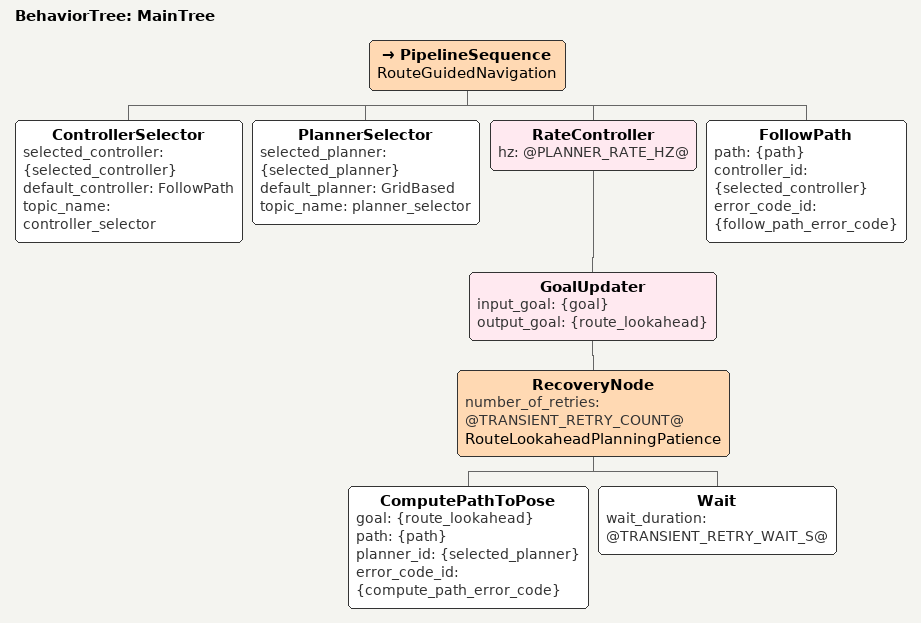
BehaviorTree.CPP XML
<root BTCPP_format="4" main_tree_to_execute="MainTree">
  <BehaviorTree ID="MainTree">
    <PipelineSequence name="RouteGuidedNavigation">
      <ControllerSelector selected_controller="{selected_controller}" default_controller="FollowPath" topic_name="controller_selector"/>
      <PlannerSelector selected_planner="{selected_planner}" default_planner="GridBased" topic_name="planner_selector"/>
      <RateController hz="@PLANNER_RATE_HZ@">
        <GoalUpdater input_goal="{goal}" output_goal="{route_lookahead}">
          <RecoveryNode number_of_retries="@TRANSIENT_RETRY_COUNT@" name="RouteLookaheadPlanningPatience">
            <ComputePathToPose goal="{route_lookahead}" path="{path}" planner_id="{selected_planner}" error_code_id="{compute_path_error_code}"/>
            <Wait wait_duration="@TRANSIENT_RETRY_WAIT_S@"/>
          </RecoveryNode>
        </GoalUpdater>
      </RateController>
      <FollowPath path="{path}" controller_id="{selected_controller}" error_code_id="{follow_path_error_code}"/>
    </PipelineSequence>
  </BehaviorTree>
</root>
